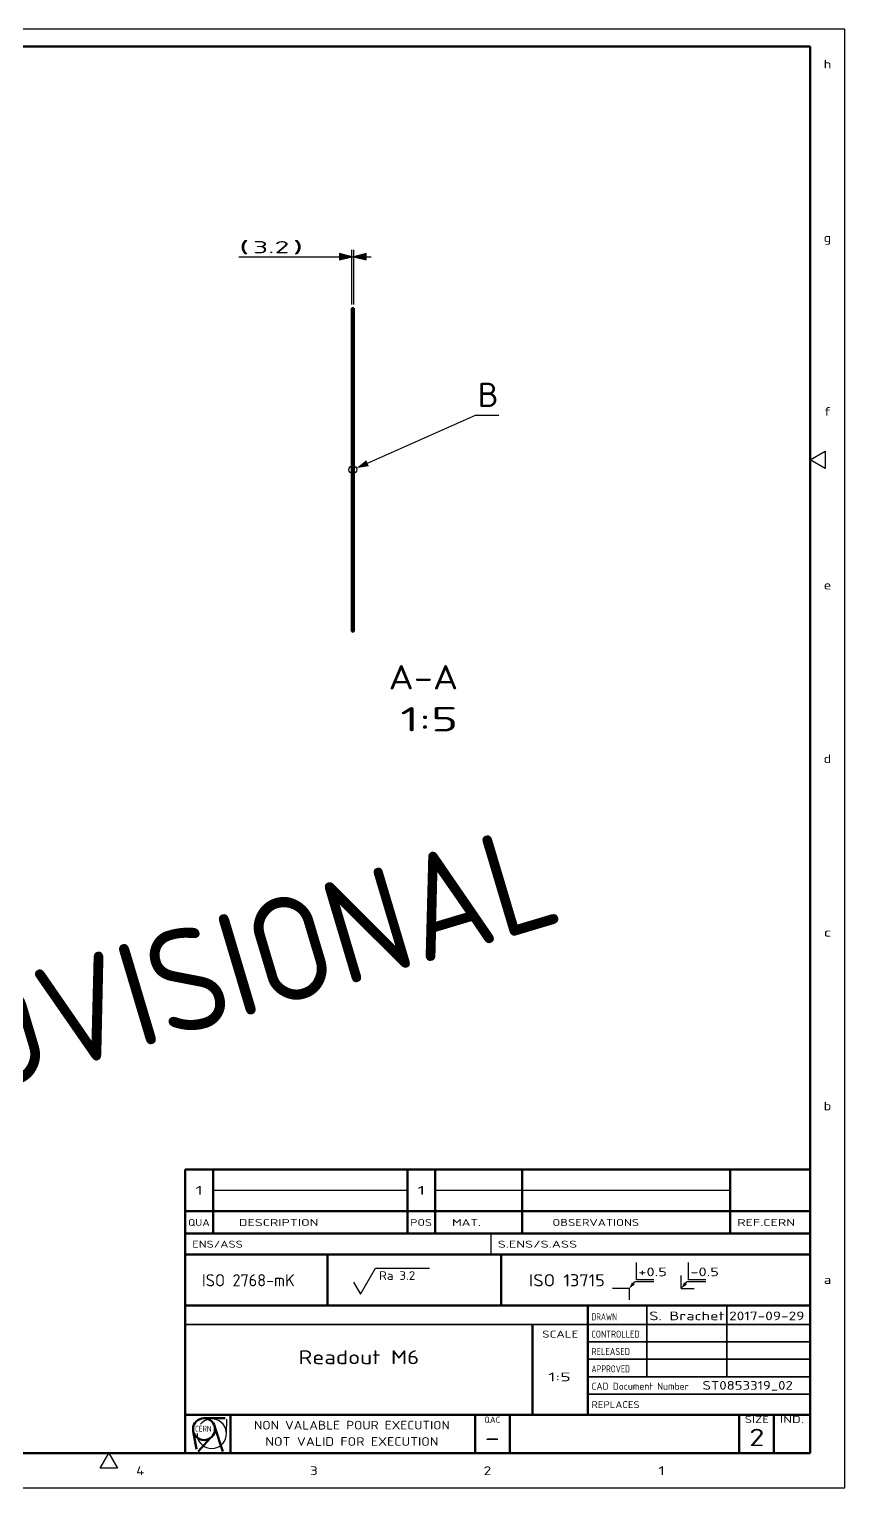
# Model space of a CAD drawing. Extents: x 0 to 594, y -138 to 420.
# Drawn here: x 359 to 594, y 0 to 420 of the extents above; entities that cross this region are included whole.
import ezdxf
from ezdxf.enums import TextEntityAlignment as Align

# ---------------------------------------------------------------- set-up
doc = ezdxf.new("R2010")
doc.units = 0
doc.linetypes.add('DASHDOT', pattern=[18.5, 12, -3, 0.5, -3])
doc.layers.get('0').update_dxf_attribs({"lineweight": 13})
doc.styles.get("Standard").update_dxf_attribs({"font": 'isocp.shx'})
doc.dimstyles.get("Standard").update_dxf_attribs({"dimtxt": 2.5, "dimasz": 2.5, "dimexe": 1.25, "dimexo": 0.625, "dimtad": 1, "dimtxsty": 'STANDARD', "dimcen": 2.5, "dimadec": 0, "dimazin": 0, "dimtfac": 1, "dimtmove": 0, "dimatfit": 0, "dimfxl": 1, "dimarcsym": 0})

# ---------------------------------------------------------------- blocks, each defined once
blk = doc.blocks.new('*D88')
at = {"color": 7, "lineweight": 25, "transparency": 16777216}
for p, q in [((419.426924, 354.476703), (448.462006, 354.476703)), ((451.939338, 340.714203), (451.939338, 356.476703)), ((451.939338, 354.476703), (452.579338, 354.476703)), ((452.579338, 340.714203), (452.579338, 356.476703)), ((456.056671, 354.476703), (457.579338, 354.476703))]:
    blk.add_line(p, q, dxfattribs=at)
for points in [[(448.462006, 353.544965), (451.939338, 354.476703), (448.462006, 355.408441)], [(456.056671, 355.408441), (452.579338, 354.476703), (456.056671, 353.544965)]]:
    blk.add_lwpolyline(points, close=True, dxfattribs=at)
for points in [[(448.462006, 353.544965), (451.939338, 354.476703), (448.462006, 353.544965), (448.462006, 355.408441)], [(456.056671, 355.408441), (452.579338, 354.476703), (456.056671, 355.408441), (456.056671, 353.544965)]]:
    blk.add_solid(points, dxfattribs=at)
for s, width, p, p2 in [('(', 3.469741, (419.426924, 355.476703), (422.462947, 355.476703)), ('3.2', 1.864717, (423.462947, 355.476703), (433.971014, 355.476703)), (')', 3.475213, (434.971014, 355.476703), (438.007037, 355.476703))]:
    blk.add_text(s, height=3.5, dxfattribs=dict(at, width=width)).set_placement(p, p2, align=Align.FIT)
blk = doc.blocks.new('BLOCK1145')
at = {"color": 7, "lineweight": 25, "width": 1.014931}
blk.add_text('m:K:NOENV', height=0.01, dxfattribs=at).set_placement((408.799988, 59.844761), (408.862457, 59.844761), align=Align.FIT)
blk = doc.blocks.new('BLOCK1146')
at = {"color": 7, "lineweight": 25, "width": 1.037856}
blk.add_text('ISO 2768-mK', height=3.5, dxfattribs=at).set_placement((408.799988, 58.016785), (435.516998, 58.016785), align=Align.FIT)
blk = doc.blocks.new('BLOCK1147')
at = {"color": 7, "lineweight": 25, "width": 1.013909}
blk.add_text('APA:3.2:NOSFCOPT', height=0.01, dxfattribs=at).set_placement((459.820007, 59.023399), (459.93103, 59.023399), align=Align.FIT)
blk = doc.blocks.new('BLOCK1148')
at = {"color": 7, "lineweight": 25, "width": 1.186215}
blk.add_text('Ra 3.2', height=2.5, dxfattribs=at).set_placement((459.820007, 59.870144), (470.229218, 59.870144), align=Align.FIT)
blk = doc.blocks.new('BLOCK1149')
at = {"color": 7, "lineweight": 25, "width": 1.346576}
blk.add_text('+0.5:-0.5:NOEDGEOPT::', height=0.01, dxfattribs=at).set_placement((549.5, 60.083401), (549.673035, 60.083401), align=Align.FIT)
blk = doc.blocks.new('BLOCK1150')
at = {"color": 7, "lineweight": 25, "width": 1.438524}
blk.add_text('-0.5', height=2.5, dxfattribs=at).set_placement((549.5, 60.930145), (557.740662, 60.930145), align=Align.FIT)
blk = doc.blocks.new('BLOCK1151')
at = {"color": 7, "lineweight": 25, "width": 1.438524}
blk.add_text('+0.5', height=2.5, dxfattribs=at).set_placement((534.5, 60.930145), (542.740662, 60.930145), align=Align.FIT)
blk = doc.blocks.new('BLOCK1152')
at = {"color": 7, "lineweight": 25, "width": 1.180313}
blk.add_text('ISO 13715', height=3.5, dxfattribs=at).set_placement((503, 58.016785), (524.859375, 58.016785), align=Align.FIT)
blk = doc.blocks.new('BLOCK1153')
at = {"color": 7, "lineweight": 25, "width": 2.313151}
blk.add_text(' 1', height=2.5, dxfattribs=at).set_placement((537.831421, 3.690562), (542.168579, 3.690562), align=Align.FIT)
blk = doc.blocks.new('BLOCK1154')
at = {"color": 7, "lineweight": 25, "width": 1.717598}
blk.add_text(' 2', height=2.5, dxfattribs=at).set_placement((487.831421, 3.690562), (492.16861, 3.690562), align=Align.FIT)
blk = doc.blocks.new('BLOCK1155')
at = {"color": 7, "lineweight": 25, "width": 1.749887}
blk.add_text(' 3', height=2.5, dxfattribs=at).set_placement((437.831421, 3.690562), (442.16861, 3.690562), align=Align.FIT)
blk = doc.blocks.new('BLOCK1156')
at = {"color": 7, "lineweight": 25, "width": 1.652262}
blk.add_text(' 4', height=2.5, dxfattribs=at).set_placement((387.831421, 3.690562), (392.16861, 3.690562), align=Align.FIT)
blk = doc.blocks.new('BLOCK1164')
at = {"color": 7, "lineweight": 25, "width": 1.479644}
blk.add_text('a', height=2.5, dxfattribs=at).set_placement((587.91571, 58.690563), (590.08429, 58.690563), align=Align.FIT)
blk = doc.blocks.new('BLOCK1165')
at = {"color": 7, "lineweight": 25, "width": 1.479644}
blk.add_text('b', height=2.5, dxfattribs=at).set_placement((587.91571, 108.690559), (590.08429, 108.690559), align=Align.FIT)
blk = doc.blocks.new('BLOCK1166')
at = {"color": 7, "lineweight": 25, "width": 1.927627}
blk.add_text('c', height=2.5, dxfattribs=at).set_placement((587.91571, 158.690567), (590.08429, 158.690567), align=Align.FIT)
blk = doc.blocks.new('BLOCK1167')
at = {"color": 7, "lineweight": 25, "width": 1.577149}
blk.add_text('d', height=2.5, dxfattribs=at).set_placement((587.91571, 208.690567), (590.08429, 208.690567), align=Align.FIT)
blk = doc.blocks.new('BLOCK1168')
at = {"color": 7, "lineweight": 25, "width": 1.577149}
blk.add_text('e', height=2.5, dxfattribs=at).set_placement((587.91571, 258.690552), (590.08429, 258.690552), align=Align.FIT)
blk = doc.blocks.new('BLOCK1169')
at = {"color": 7, "lineweight": 25, "width": 1.927627}
blk.add_text('f', height=2.5, dxfattribs=at).set_placement((587.91571, 308.690552), (590.08429, 308.690552), align=Align.FIT)
blk = doc.blocks.new('BLOCK1170')
at = {"color": 7, "lineweight": 25, "width": 1.479644}
blk.add_text('g', height=2.5, dxfattribs=at).set_placement((587.91571, 358.690552), (590.08429, 358.690552), align=Align.FIT)
blk = doc.blocks.new('BLOCK1171')
at = {"color": 7, "lineweight": 25, "width": 1.479644}
blk.add_text('h', height=2.5, dxfattribs=at).set_placement((587.91571, 408.690552), (590.08429, 408.690552), align=Align.FIT)
blk = doc.blocks.new('BLOCK1172')
at = {"color": 7, "lineweight": 25, "width": 1.556522}
blk.add_text('REF.CERN', height=2, dxfattribs=at).set_placement((563, 75.402443), (579.654785, 75.402443), align=Align.FIT)
blk = doc.blocks.new('BLOCK1173')
at = {"color": 7, "lineweight": 25, "width": 1.374215}
blk.add_text('OBSERVATIONS', height=2, dxfattribs=at).set_placement((509.750153, 75.402443), (534.7323, 75.402443), align=Align.FIT)
blk = doc.blocks.new('BLOCK1174')
at = {"color": 7, "lineweight": 25, "width": 1.514066}
blk.add_text('MAT.', height=2, dxfattribs=at).set_placement((480.856293, 75.402443), (489.183655, 75.402443), align=Align.FIT)
blk = doc.blocks.new('BLOCK1175')
at = {"color": 7, "lineweight": 25, "width": 1.36389}
blk.add_text('POS', height=2, dxfattribs=at).set_placement((468.799988, 75.402443), (475.045532, 75.402443), align=Align.FIT)
blk = doc.blocks.new('BLOCK1176')
at = {"color": 7, "lineweight": 25, "width": 1.274601}
blk.add_text('QUA', height=2, dxfattribs=at).set_placement((404.799988, 75.402443), (411.045532, 75.402443), align=Align.FIT)
blk = doc.blocks.new('BLOCK1177')
at = {"color": 7, "lineweight": 25, "width": 1.50866}
blk.add_text('S.ENS/S.ASS', height=2, dxfattribs=at).set_placement((494, 69.152443), (516.900269, 69.152443), align=Align.FIT)
blk = doc.blocks.new('BLOCK1178')
at = {"color": 7, "lineweight": 25, "width": 1.536933}
blk.add_text('DESCRIPTION', height=2, dxfattribs=at).set_placement((419.429871, 75.402443), (442.33017, 75.402443), align=Align.FIT)
blk = doc.blocks.new('BLOCK1179')
at = {"color": 7, "lineweight": 25, "width": 1.351945}
blk.add_text('ENS/ASS', height=2, dxfattribs=at).set_placement((406, 69.152443), (420.572906, 69.152443), align=Align.FIT)
blk = doc.blocks.new('BLOCK1180')
at = {"color": 7, "lineweight": 25, "width": 1.421882}
blk.add_text('2', height=5, dxfattribs=at).set_placement((566.47644, 12), (570.813599, 12), align=Align.FIT)
blk = doc.blocks.new('BLOCK1181')
at = {"color": 7, "lineweight": 25, "width": 1.194602}
blk.add_text('ST0853319_02', height=2.5, dxfattribs=at).set_placement((552.976929, 28.25), (579, 28.25), align=Align.FIT)
blk = doc.blocks.new('BLOCK1182')
at = {"color": 7, "lineweight": 25, "width": 1.065328}
blk.add_text('CAD Document Number', height=2, dxfattribs=at).set_placement((521, 28.25), (549.018127, 28.25), align=Align.FIT)
blk = doc.blocks.new('BLOCK1183')
at = {"color": 7, "lineweight": 25, "width": 1.289848}
blk.add_text('2017-09-29', height=2.5, dxfattribs=at).set_placement((560.657043, 48.25), (582.342896, 48.25), align=Align.FIT)
blk = doc.blocks.new('BLOCK1184')
at = {"color": 7, "lineweight": 25, "width": 1.433775}
blk.add_text('S. Brachet', height=2.5, dxfattribs=at).set_placement((537.657043, 48.25), (559.342896, 48.25), align=Align.FIT)
blk = doc.blocks.new('BLOCK1185')
at = {"color": 7, "lineweight": 25, "width": 1.870242}
blk.add_text('1:5', height=2.5, dxfattribs=at).set_placement((508.547119, 30.6723), (515.052856, 30.6723), align=Align.FIT)
blk = doc.blocks.new('BLOCK1186')
at = {"color": 7, "lineweight": 25, "width": 1.57716}
blk.add_text('-', height=5, dxfattribs=at).set_placement((490.266418, 12), (494.603607, 12), align=Align.FIT)
blk = doc.blocks.new('BLOCK1187')
at = {"color": 7, "lineweight": 25, "width": 1.275713}
blk.add_text('Readout M6', height=4, dxfattribs=at).set_placement((436.651306, 35.599998), (471.348694, 35.599998), align=Align.FIT)
blk = doc.blocks.new('BLOCK1188')
at = {"color": 7, "lineweight": 25, "width": 0.924407}
blk.add_text('CONTROLLED', height=2, dxfattribs=at).set_placement((521, 43.25), (534.878967, 43.25), align=Align.FIT)
blk = doc.blocks.new('BLOCK1189')
at = {"color": 7, "lineweight": 25, "width": 0.867432}
blk.add_text('DRAWN', height=2, dxfattribs=at).set_placement((521, 48.25), (528.373169, 48.25), align=Align.FIT)
blk = doc.blocks.new('BLOCK1190')
at = {"color": 7, "lineweight": 25, "width": 0.924191}
blk.add_text('RELEASED', height=2, dxfattribs=at).set_placement((521, 38.25), (532.103149, 38.25), align=Align.FIT)
blk = doc.blocks.new('BLOCK1191')
at = {"color": 7, "lineweight": 25, "width": 0.866492}
blk.add_text('APPROVED', height=2, dxfattribs=at).set_placement((521, 33.25), (532.103149, 33.25), align=Align.FIT)
blk = doc.blocks.new('BLOCK1192')
at = {"color": 7, "lineweight": 25, "width": 1.158588}
blk.add_text('REPLACES', height=2, dxfattribs=at).set_placement((521, 22.95245), (534.878967, 22.95245), align=Align.FIT)
blk = doc.blocks.new('BLOCK1193')
at = {"color": 7, "lineweight": 25, "width": 1.416215}
blk.add_text('SIZE', height=2, dxfattribs=at).set_placement((565.175293, 18.700001), (572.114746, 18.700001), align=Align.FIT)
blk = doc.blocks.new('BLOCK1194')
at = {"color": 7, "lineweight": 25, "width": 1.69255}
blk.add_text('IND.', height=2, dxfattribs=at).set_placement((575.280273, 18.700001), (582.219727, 18.700001), align=Align.FIT)
blk = doc.blocks.new('BLOCK1195')
at = {"color": 7, "lineweight": 25, "width": 1.258739}
blk.add_text('NOT VALID FOR EXECUTION', height=2.5, dxfattribs=at).set_placement((427.061249, 12.090562), (476.938782, 12.090562), align=Align.FIT)
blk = doc.blocks.new('BLOCK1196')
at = {"color": 7, "lineweight": 25, "width": 1.202843}
blk.add_text('NON VALABLE POUR EXECUTION', height=2.5, dxfattribs=at).set_placement((423.80835, 16.790562), (480.19162, 16.790562), align=Align.FIT)
blk = doc.blocks.new('BLOCK1197')
at = {"color": 7, "lineweight": 25, "width": 1.107362}
blk.add_text('QAC', height=1.8, dxfattribs=at).set_placement((490.092926, 18.700001), (494.777069, 18.700001), align=Align.FIT)
blk = doc.blocks.new('BLOCK1198')
at = {"color": 7, "lineweight": 25, "width": 0.973961}
blk.add_text('CERN', height=1.7, dxfattribs=at).set_placement((406.799988, 16.15), (411.518829, 16.15), align=Align.FIT)
blk = doc.blocks.new('BLOCK1199')
at = {"color": 7, "lineweight": 25, "width": 1.425919}
blk.add_text('SCALE', height=2, dxfattribs=at).set_placement((506.79538, 43.25), (517.20459, 43.25), align=Align.FIT)
blk = doc.blocks.new('BLOCK1214')
at = {"color": 7, "lineweight": 25, "width": 2.478377}
blk.add_text('1', height=2.5, dxfattribs=at).set_placement((406.91571, 84.390556), (409.08429, 84.390556), align=Align.FIT)
blk = doc.blocks.new('BLOCK1215')
at = {"color": 7, "lineweight": 25, "width": 2.478377}
blk.add_text('1', height=2.5, dxfattribs=at).set_placement((470.91571, 84.390556), (473.08429, 84.390556), align=Align.FIT)
blk = doc.blocks.new('BLOCK1216')
at = {"color": 7, "lineweight": 25}
blk.add_line((548.099121, 58.85886), (548.52002, 59.349998), dxfattribs=at)
blk.add_solid([(547.706055, 59.195705), (546.84198, 57.391998), (548.492188, 58.522015)], dxfattribs=at)
blk = doc.blocks.new('BLOCK1217')
at = {"color": 7, "lineweight": 25}
blk.add_line((533.099121, 58.85886), (533.52002, 59.349998), dxfattribs=at)
blk.add_solid([(532.706055, 59.195705), (531.84198, 57.391998), (533.492188, 58.522015)], dxfattribs=at)
blk = doc.blocks.new('BLOCK1221')
at = {"color": 7, "lineweight": 25}
blk.add_lwpolyline([(22.720032, 2057.600098), (178.348572, 2126.498779), (211.708801, 2126.498779)], dxfattribs=at)
blk.add_circle((1.59975, 2048.25), 5.710797, dxfattribs=at)
blk.add_solid([(20.834106, 2061.860107), (6.821686, 2050.561768), (24.605972, 2053.340332)], dxfattribs=at)
at = {"color": 7, "lineweight": 25, "width": 1.334515}
blk.add_text('B', height=35.000003, dxfattribs=at).set_placement((181.348572, 2138.451172), (211.708801, 2138.451172), align=Align.FIT)
blk = doc.blocks.new('BLOCK1222')
at = {"color": 7, "lineweight": 25}
for s, width, p, p2 in [('  A-A', 1.376881, (1.6, 1731.933716), (153.401184, 1731.933716)), ('  1:5', 1.979161, (1.6, 1671.414917), (153.401184, 1671.414917))]:
    blk.add_text(s, height=35.000003, dxfattribs=dict(at, width=width)).set_placement(p, p2, align=Align.FIT)
blk = doc.blocks.new('BLOCK1223')
at = {"color": 7, "lineweight": 50}
for p, q in [((3.2, 2281), (0, 2281)), ((0, 2281), (0, 2049.85)), ((3.2, 2281), (3.2, 2052.35)), ((0.7, 2049.85), (0, 2049.85)), ((0, 2047.482919), (0, 2049.85)), ((0, 2046.65), (0, 2047.482919)), ((0, 2046.65), (0, 1815.5)), ((0.7, 2046.65), (0, 2046.65)), ((0.7, 2049.85), (3.2, 2052.35)), ((0.7, 2049.85), (0.7, 2047.482919)), ((0.7, 2047.482919), (0.7, 2046.65)), ((0.7, 2046.65), (3.2, 2044.15)), ((3.2, 2046.284355), (3.2, 2052.35)), ((3.2, 2044.15), (3.2, 2046.284355)), ((3.2, 2044.15), (3.2, 1815.5)), ((3.2, 1815.5), (0, 1815.5))]:
    blk.add_line(p, q, dxfattribs=at)
blk = doc.blocks.new('BLOCK1224')
at = {"color": 7, "lineweight": 25}
for p, q in [((0, 2015.254272), (3.2, 2018.454346)), ((0, 1979.899048), (3.2, 1983.098999)), ((0, 1944.543701), (3.2, 1947.743652)), ((0, 1909.188354), (3.2, 1912.388306)), ((0, 1873.833008), (3.2, 1877.032959)), ((0, 1838.477661), (3.2, 1841.677612))]:
    blk.add_line(p, q, dxfattribs=at)
blk = doc.blocks.new('BLOCK1225')
at = {"color": 7, "lineweight": 25}
for p, q in [((0, 2262.741699), (3.2, 2265.94165)), ((0, 2227.386475), (3.2, 2230.586426)), ((0, 2192.031006), (3.2, 2195.230957)), ((0, 2156.675781), (3.2, 2159.875732)), ((0, 2121.320313), (3.2, 2124.520264)), ((0, 2085.965088), (3.2, 2089.165039)), ((0, 2050.609619), (3.2, 2053.80957))]:
    blk.add_line(p, q, dxfattribs=at)

msp = doc.modelspace()

# ---------------------------------------------------------------- linework, layer by layer
at = {"color": 7, "lineweight": 25}
for p, q in [((594, 420), (0, 420)), ((594, 0), (594, 420)), ((584, 296), (588.33, 298.5)), ((588.33, 298.5), (588.33, 293.5)), ((588.33, 293.5), (584, 296)), ((412, 85.7), (468, 85.7)), ((476, 85.7), (561, 85.7)), ((492, 73.2), (492, 67.2)), ((454.49, 55.72), (458.82, 63.22)), ((458.82, 63.22), (474.32, 63.22)), ((534, 59.85), (534, 64.85)), ((549, 59.85), (549, 64.85)), ((452.44, 59.22), (454.49, 55.72)), ((539, 59.35), (533.52, 59.35)), ((539, 59.85), (534, 59.85)), ((546.842, 57.392), (546.842, 61.142)), ((554, 59.35), (548.52, 59.35)), ((554, 59.85), (549, 59.85)), ((531.842, 57.392), (527.092, 57.392)), ((531.842, 57.392), (531.842, 54.142)), ((546.842, 57.392), (550.592, 57.392)), ((415.87, 15.59), (416, 19.79)), ((379.5, 5.67), (382, 10)), ((382, 10), (384.5, 5.67)), ((384.5, 5.67), (379.5, 5.67)), ((0, 0), (594, 0))]:
    msp.add_line(p, q, dxfattribs=at)
at = {"color": 7, "lineweight": 70}
for p, q in [((584, 415), (25, 415)), ((584, 10), (584, 415)), ((497.5, 21), (563.6, 21)), ((497.5, 10), (497.5, 21)), ((563.6, 10), (563.6, 21)), ((25, 10), (584, 10)), ((497.5, 10), (563.6, 10))]:
    msp.add_line(p, q, dxfattribs=at)
at = {"color": 7, "linetype": 'DASHDOT', "lineweight": 25, "ltscale": 0.019203}
msp.add_line((451.875228, 293.164203), (452.643348, 293.164203), dxfattribs=at)
at = {"color": 7, "lineweight": 50}
for p, q in [((404, 91.7), (584, 91.7)), ((404, 79.7), (404, 91.7)), ((412, 79.7), (412, 91.7)), ((468, 79.7), (468, 91.7)), ((476, 79.7), (476, 91.7)), ((501, 79.7), (501, 91.7)), ((561, 79.7), (561, 91.7)), ((404, 79.7), (404, 67.2)), ((404, 79.7), (584, 79.7)), ((412, 79.7), (412, 73.2)), ((468, 79.7), (468, 73.2)), ((476, 79.7), (476, 73.2)), ((501, 73.2), (501, 79.7)), ((561, 73.2), (561, 79.7)), ((404, 73.2), (584, 73.2)), ((404, 67.2), (584, 67.2)), ((404, 52.5), (404, 67.2)), ((445, 52.5), (445, 67.2)), ((495, 52.5), (495, 67.2)), ((404, 52.5), (584, 52.5)), ((404, 10), (404, 52.5)), ((520, 21), (520, 52.5)), ((504, 21), (504, 47)), ((404, 21), (584, 21)), ((417, 21), (487.5, 21)), ((417, 10), (417, 21)), ((487.5, 10), (487.5, 21)), ((573.5, 10), (573.5, 21)), ((415.51, 20.05), (409.38, 20.05)), ((412.4, 17.8), (414.79, 10.5)), ((407.2, 11.13), (406.28, 16.36)), ((407.75, 10.5), (411.15, 14.3))]:
    msp.add_line(p, q, dxfattribs=at)
at = {"color": 7, "lineweight": 35}
for p, q in [((537, 32), (537, 52.5)), ((560, 32), (560, 52.5)), ((404, 47), (584, 47)), ((520, 42), (584, 42)), ((520, 37), (584, 37)), ((520, 32), (584, 32)), ((520, 27), (584, 27))]:
    msp.add_line(p, q, dxfattribs=at)
at = {"color": 7, "lineweight": 50}
msp.add_circle((409.39, 16.9), 3.15, dxfattribs=at)
at = {"color": 7, "lineweight": 25}
msp.add_arc((411.62, 15.59), 4.25, 179.908748, 500.192155, dxfattribs=at)

# ---------------------------------------------------------------- block references
at = {"lineweight": 0}
for name in ['BLOCK1171', 'BLOCK1170', 'BLOCK1169', 'BLOCK1168', 'BLOCK1167', 'BLOCK1166', 'BLOCK1165', 'BLOCK1214', 'BLOCK1215', 'BLOCK1176', 'BLOCK1178', 'BLOCK1175', 'BLOCK1174', 'BLOCK1173', 'BLOCK1172', 'BLOCK1179', 'BLOCK1177', 'BLOCK1151', 'BLOCK1150', 'BLOCK1145', 'BLOCK1146', 'BLOCK1147', 'BLOCK1148', 'BLOCK1152', 'BLOCK1217', 'BLOCK1216', 'BLOCK1149', 'BLOCK1164', 'BLOCK1184', 'BLOCK1183', 'BLOCK1189', 'BLOCK1199', 'BLOCK1188', 'BLOCK1187', 'BLOCK1190', 'BLOCK1191', 'BLOCK1185', 'BLOCK1182', 'BLOCK1181', 'BLOCK1192', 'BLOCK1198', 'BLOCK1196', 'BLOCK1197', 'BLOCK1193', 'BLOCK1180', 'BLOCK1194', 'BLOCK1195', 'BLOCK1186', 'BLOCK1156', 'BLOCK1155', 'BLOCK1154', 'BLOCK1153']:
    msp.add_blockref(name, (0, 0), dxfattribs=at)
at = {"lineweight": 0, "xscale": 0.2, "yscale": 0.2, "zscale": 0.2}
for name in ['BLOCK1223', 'BLOCK1225', 'BLOCK1221', 'BLOCK1224', 'BLOCK1222']:
    msp.add_blockref(name, (451.939338, -116.485797), dxfattribs=at)

# ---------------------------------------------------------------- texts
at = {"insert": (293.693418, 128.976391), "char_height": 30, "attachment_point": 1, "rotation": 16.63057765}
msp.add_mtext_dynamic_manual_height_columns('PROVISIONAL', width=118.97133166, gutter_width=12.5, heights=[0], dxfattribs=at)

# ---------------------------------------------------------------- dimensions: what is measured, and where the dimension line sits
at = {"color": 0, "lineweight": 0}
dim = msp.add_linear_dim(base=(451.939338, 354.476703), p1=(452.579338, 339.714203), p2=(451.939338, 339.714203), angle=180, text='(<>)', dimstyle='STANDARD', override={"dimlfac": 5, "dimtxsty": 'STANDARD'}, dxfattribs=at)
dim.commit()
dim.dimension.update_dxf_attribs({"geometry": '*D88', "text_midpoint": (428.71698, 354.476703), "dimtype": 161, "oblique_angle": 89.999523})

doc.saveas('drawing.dxf')
